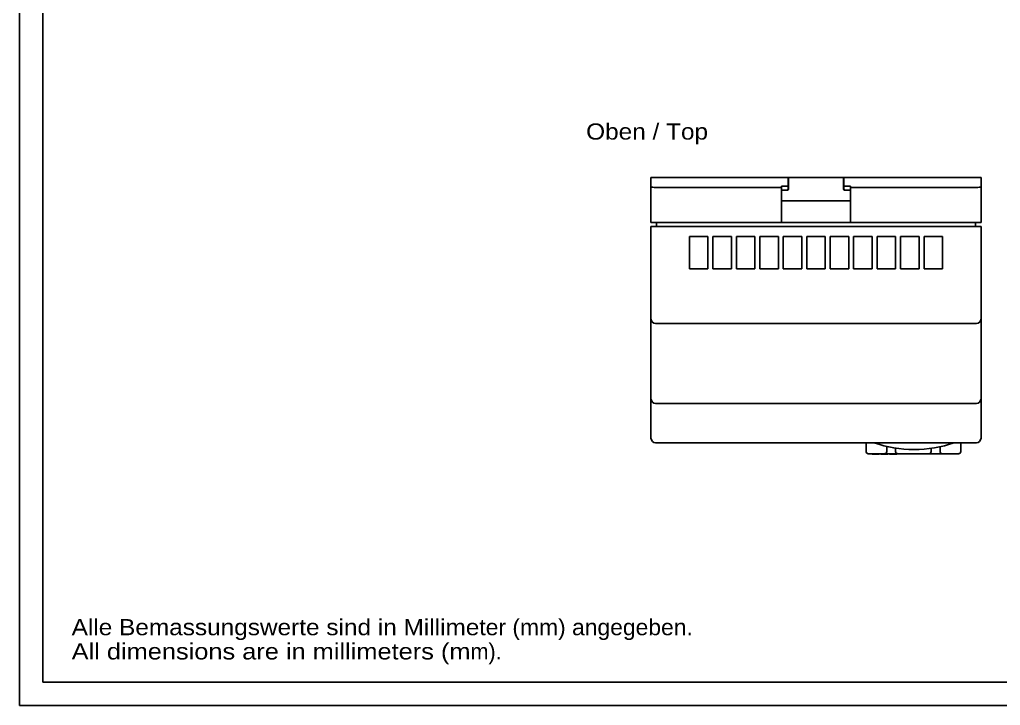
# Model space of a CAD drawing. Extents: x 0 to 420, y 0 to 297.
# Drawn here: x 0 to 212.5, y 0 to 148.5 of the extents above; entities that cross this region are included whole.
import ezdxf
from ezdxf.enums import TextEntityAlignment as Align

# ---------------------------------------------------------------- set-up
doc = ezdxf.new("R2010")
doc.units = 0
doc.header["$LTSCALE"] = 23.1
for name, color, linetype in [('13000_TOP', 7, 'CONTINUOUS'), ('13300_TOP_GERMAN_ENGLISH', 7, 'CONTINUOUS'), ('90000_FRAME', 7, 'CONTINUOUS'), ('91000_TIP', 7, 'CONTINUOUS')]:
    doc.layers.add(name, color=color, linetype=linetype)

msp = doc.modelspace()

# ---------------------------------------------------------------- linework, layer by layer
at = {"layer": '13000_TOP', "color": 7, "linetype": 'CONTINUOUS'}
for p, q in [((136.798, 104.583), (136.798, 114.283)), ((136.798, 114.283), (166.548, 114.283)), ((166.548, 111.883), (166.548, 114.283)), ((166.573, 111.783), (166.573, 114.283)), ((178.523, 114.283), (166.573, 114.283)), ((178.523, 114.283), (178.523, 111.783)), ((178.548, 111.883), (178.548, 114.283)), ((178.548, 114.283), (208.298, 114.283)), ((208.298, 104.583), (208.298, 114.283)), ((136.798, 112.316), (136.847, 112.272)), ((136.847, 112.272), (136.99, 112.233)), ((136.99, 112.233), (137.212, 112.202)), ((137.212, 112.202), (137.49, 112.182)), ((137.49, 112.182), (137.798, 112.175)), ((165.098, 112.175), (137.798, 112.175)), ((165.098, 104.583), (165.098, 112.456)), ((165.098, 112.456), (166.548, 112.456)), ((165.298, 111.583), (166.373, 111.583)), ((166.248, 111.583), (166.548, 111.883)), ((178.548, 112.456), (179.998, 112.456)), ((178.848, 111.583), (178.548, 111.883)), ((178.723, 111.583), (179.798, 111.583)), ((179.998, 104.583), (179.998, 112.456)), ((179.998, 112.175), (207.298, 112.175)), ((207.298, 112.175), (207.605, 112.182)), ((207.605, 112.182), (207.883, 112.202)), ((207.883, 112.202), (208.105, 112.233)), ((208.105, 112.233), (208.248, 112.272)), ((208.248, 112.272), (208.298, 112.316)), ((165.098, 109.283), (179.998, 109.283)), ((136.798, 104.583), (208.298, 104.583)), ((137.998, 103.683), (137.998, 104.583)), ((207.098, 104.583), (207.098, 103.683)), ((136.798, 57.883), (136.798, 103.683)), ((136.798, 103.683), (208.298, 103.683)), ((208.298, 103.683), (208.298, 57.883)), ((145.148, 101.533), (145.148, 94.533)), ((149.148, 101.533), (145.148, 101.533)), ((149.148, 94.533), (149.148, 101.533)), ((150.228, 101.533), (150.228, 94.533)), ((154.228, 101.533), (150.228, 101.533)), ((154.228, 94.533), (154.228, 101.533)), ((155.308, 101.533), (155.308, 94.533)), ((159.308, 101.533), (155.308, 101.533)), ((159.308, 94.533), (159.308, 101.533)), ((160.388, 101.533), (160.388, 94.533)), ((164.388, 101.533), (160.388, 101.533)), ((164.388, 94.533), (164.388, 101.533)), ((165.468, 101.533), (165.468, 94.533)), ((169.468, 101.533), (165.468, 101.533)), ((169.468, 94.533), (169.468, 101.533)), ((174.548, 101.533), (170.548, 101.533)), ((170.548, 101.533), (170.548, 94.533)), ((174.548, 94.533), (174.548, 101.533)), ((179.628, 101.533), (175.628, 101.533)), ((175.628, 101.533), (175.628, 94.533)), ((179.628, 94.533), (179.628, 101.533)), ((184.708, 101.533), (180.708, 101.533)), ((180.708, 101.533), (180.708, 94.533)), ((184.708, 94.533), (184.708, 101.533)), ((189.788, 101.533), (185.788, 101.533)), ((185.788, 101.533), (185.788, 94.533)), ((189.788, 94.533), (189.788, 101.533)), ((194.868, 101.533), (190.868, 101.533)), ((190.868, 101.533), (190.868, 94.533)), ((194.868, 94.533), (194.868, 101.533)), ((199.948, 101.533), (195.948, 101.533)), ((195.948, 101.533), (195.948, 94.533)), ((199.948, 94.533), (199.948, 101.533)), ((145.148, 94.533), (149.148, 94.533)), ((150.228, 94.533), (154.228, 94.533)), ((155.308, 94.533), (159.308, 94.533)), ((160.388, 94.533), (164.388, 94.533)), ((165.468, 94.533), (169.468, 94.533)), ((170.548, 94.533), (174.548, 94.533)), ((175.628, 94.533), (179.628, 94.533)), ((180.708, 94.533), (184.708, 94.533)), ((185.788, 94.533), (189.788, 94.533)), ((190.868, 94.533), (194.868, 94.533)), ((195.948, 94.533), (199.948, 94.533)), ((207.298, 82.683), (137.798, 82.683)), ((207.298, 65.383), (137.798, 65.383)), ((207.298, 56.883), (137.798, 56.883)), ((183.398, 54.983), (183.398, 56.883)), ((187.872, 56.069), (187.872, 54.983)), ((189.798, 54.983), (189.798, 55.695)), ((197.498, 54.983), (197.498, 55.648)), ((199.423, 56), (199.423, 54.983)), ((203.898, 56.883), (203.898, 54.983)), ((183.398, 54.983), (183.404, 54.911)), ((183.404, 54.911), (183.451, 54.778)), ((183.451, 54.778), (183.542, 54.66)), ((183.542, 54.66), (183.679, 54.564)), ((183.679, 54.564), (183.862, 54.5)), ((183.862, 54.5), (184.021, 54.483)), ((203.398, 54.483), (183.898, 54.483)), ((184.748, 54.483), (184.748, 54.433)), ((186.248, 54.433), (184.748, 54.433)), ((186.248, 54.483), (186.248, 54.433)), ((186.581, 54.483), (186.581, 54.433)), ((188.123, 54.433), (186.581, 54.433)), ((186.706, 54.483), (186.706, 54.433)), ((186.748, 54.483), (186.748, 54.433)), ((186.914, 54.483), (186.914, 54.433)), ((187.081, 54.483), (187.081, 54.433)), ((187.248, 54.483), (187.248, 54.433)), ((187.456, 54.483), (187.456, 54.433)), ((187.664, 54.483), (187.664, 54.433)), ((187.831, 54.483), (187.831, 54.433)), ((187.956, 54.483), (187.956, 54.433)), ((187.998, 54.483), (187.998, 54.433)), ((188.039, 54.483), (188.039, 54.433)), ((188.123, 54.483), (188.123, 54.433)), ((188.456, 54.483), (188.456, 54.433)), ((190.081, 54.433), (188.456, 54.433)), ((188.498, 54.483), (188.498, 54.433)), ((188.581, 54.483), (188.581, 54.433)), ((188.748, 54.483), (188.748, 54.433)), ((188.914, 54.483), (188.914, 54.433)), ((189.123, 54.483), (189.123, 54.433)), ((189.498, 54.483), (189.498, 54.433)), ((189.706, 54.483), (189.706, 54.433)), ((189.873, 54.483), (189.873, 54.433)), ((190.039, 54.483), (190.039, 54.433)), ((190.081, 54.483), (190.081, 54.433)), ((203.274, 54.483), (203.433, 54.5)), ((203.433, 54.5), (203.616, 54.564)), ((203.616, 54.564), (203.753, 54.66)), ((203.753, 54.66), (203.844, 54.778)), ((203.844, 54.778), (203.891, 54.911)), ((203.891, 54.911), (203.898, 54.983))]:
    msp.add_line(p, q, dxfattribs=at)
for centre, radius, start, end in [((165.298, 111.383), 0.2, 90, 180), ((166.373, 111.783), 0.2, 270, 360), ((178.723, 111.783), 0.2, 180, 270), ((179.798, 111.383), 0.2, 0, 90), ((137.798, 83.683), 1, 180, 270), ((207.298, 83.683), 1, 270, 360), ((137.798, 66.383), 1, 180, 270), ((207.298, 66.383), 1, 270, 360), ((137.798, 57.883), 1, 180, 270), ((207.298, 57.883), 1, 270, 360), ((193.798, 81.383), 26, 250.45081, 289.54919), ((183.898, 54.983), 0.5, 180, 270), ((187.372, 54.983), 0.5, 270, 360), ((190.298, 54.983), 0.5, 180, 270), ((196.998, 54.983), 0.5, 270, 360), ((199.923, 54.983), 0.5, 180, 270), ((203.398, 54.983), 0.5, 270, 360)]:
    msp.add_arc(centre, radius, start, end, dxfattribs=at)
at = {"layer": '90000_FRAME', "color": 7, "linetype": 'CONTINUOUS'}
for p, q in [((0, 297), (0, 0)), ((5, 292), (5, 5)), ((5, 5), (415, 5)), ((0, 0), (420, 0))]:
    msp.add_line(p, q, dxfattribs=at)

# ---------------------------------------------------------------- texts
at = {"layer": '13300_TOP_GERMAN_ENGLISH', "color": 7, "linetype": 'CONTINUOUS'}
msp.add_text('Oben / Top', height=3.5, dxfattribs=at).set_placement((122.746, 122.52), (149.163, 122.52), align=Align.FIT)
at = {"layer": '91000_TIP', "color": 7, "linetype": 'CONTINUOUS'}
for s, p, p2 in [('Alle Bemassungswerte sind in Millime', (11.276, 15.19), (99.609, 15.19)), ('ter (mm) angegeben.', (99.609, 15.19), (145.859, 15.19)), ('All dimensions are in millimeters (m', (11.276, 9.94), (97.692, 9.94)), ('m).', (97.692, 9.94), (104.442, 9.94))]:
    msp.add_text(s, height=3.5, dxfattribs=at).set_placement(p, p2, align=Align.FIT)

doc.saveas('drawing.dxf')
